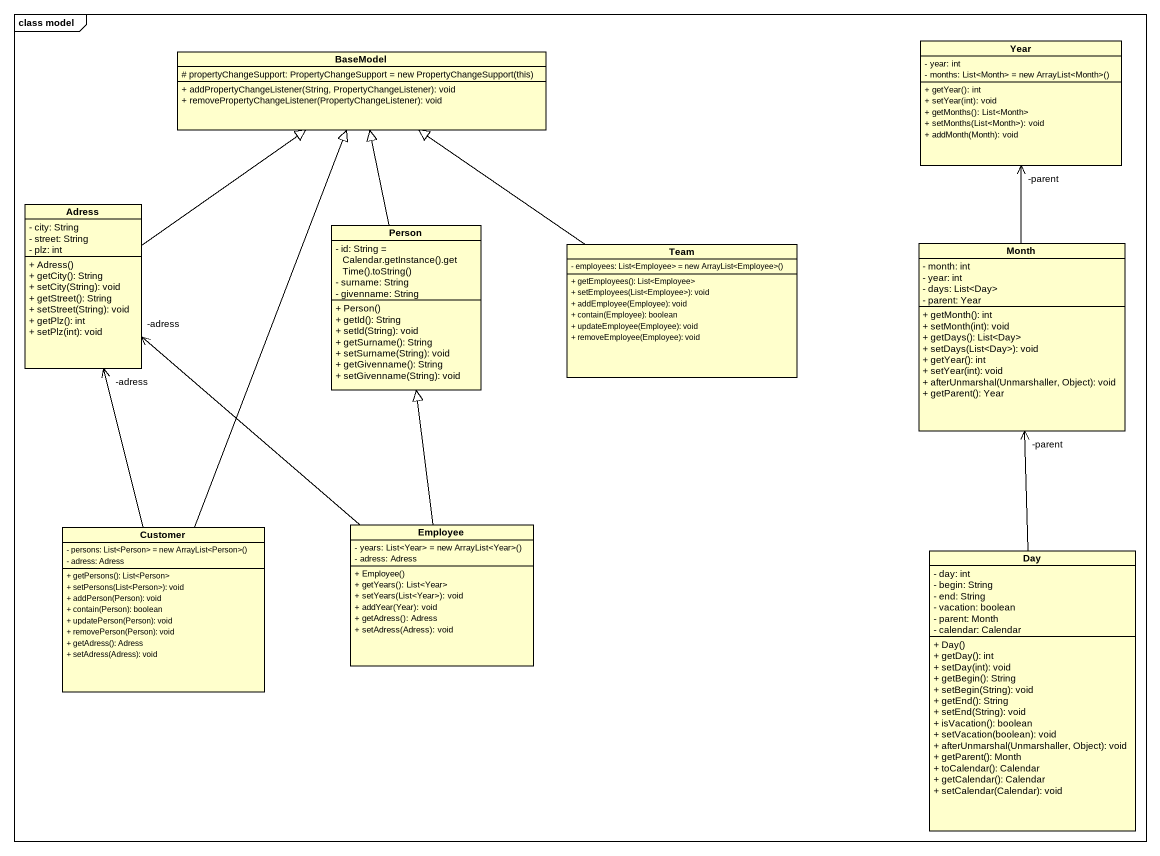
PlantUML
@startuml
mainframe class model
hide circle
hide empty members
skinparam classAttributeIconSize 0
class BaseModel {
  {field} # propertyChangeSupport: PropertyChangeSupport = new PropertyChangeSupport(this)
  + addPropertyChangeListener(String, PropertyChangeListener): void
  + removePropertyChangeListener(PropertyChangeListener): void
}
class Year {
  - year: int
  {field} - months: List<Month> = new ArrayList<Month>()
  + getYear(): int
  + setYear(int): void
  + getMonths(): List<Month>
  + setMonths(List<Month>): void
  + addMonth(Month): void
}
class Adress {
  - city: String
  - street: String
  - plz: int
  + Adress()
  + getCity(): String
  + setCity(String): void
  + getStreet(): String
  + setStreet(String): void
  + getPlz(): int
  + setPlz(int): void
}
class "Person" as Person_ {
  {field} - id: String = Calendar.getInstance().getTime().toString()
  - surname: String
  - givenname: String
  + Person()
  + getId(): String
  + setId(String): void
  + getSurname(): String
  + setSurname(String): void
  + getGivenname(): String
  + setGivenname(String): void
}
class Team {
  {field} - employees: List<Employee> = new ArrayList<Employee>()
  + getEmployees(): List<Employee>
  + setEmployees(List<Employee>): void
  + addEmployee(Employee): void
  + contain(Employee): boolean
  + updateEmployee(Employee): void
  + removeEmployee(Employee): void
}
class Month {
  - month: int
  - year: int
  - days: List<Day>
  - parent: Year
  + getMonth(): int
  + setMonth(int): void
  + getDays(): List<Day>
  + setDays(List<Day>): void
  + getYear(): int
  + setYear(int): void
  + afterUnmarshal(Unmarshaller, Object): void
  + getParent(): Year
}
class Customer {
  {field} - persons: List<Person> = new ArrayList<Person>()
  - adress: Adress
  + getPersons(): List<Person>
  + setPersons(List<Person>): void
  + addPerson(Person): void
  + contain(Person): boolean
  + updatePerson(Person): void
  + removePerson(Person): void
  + getAdress(): Adress
  + setAdress(Adress): void
}
class Employee {
  {field} - years: List<Year> = new ArrayList<Year>()
  - adress: Adress
  + Employee()
  + getYears(): List<Year>
  + setYears(List<Year>): void
  + addYear(Year): void
  + getAdress(): Adress
  + setAdress(Adress): void
}
class Day {
  - day: int
  - begin: String
  - end: String
  - vacation: boolean
  - parent: Month
  - calendar: Calendar
  + Day()
  + getDay(): int
  + setDay(int): void
  + getBegin(): String
  + setBegin(String): void
  + getEnd(): String
  + setEnd(String): void
  + isVacation(): boolean
  + setVacation(boolean): void
  + afterUnmarshal(Unmarshaller, Object): void
  + getParent(): Month
  + toCalendar(): Calendar
  + getCalendar(): Calendar
  + setCalendar(Calendar): void
}
Adress -up-|> BaseModel
Person_ -up-|> BaseModel
Team -up-|> BaseModel
Month -up-> "-parent" Year
Customer -up-|> BaseModel
Customer -up-> "-adress" Adress
Employee -up-> "-adress" Adress
Employee -up-|> Person_
Day -up-> "-parent" Month
@enduml
